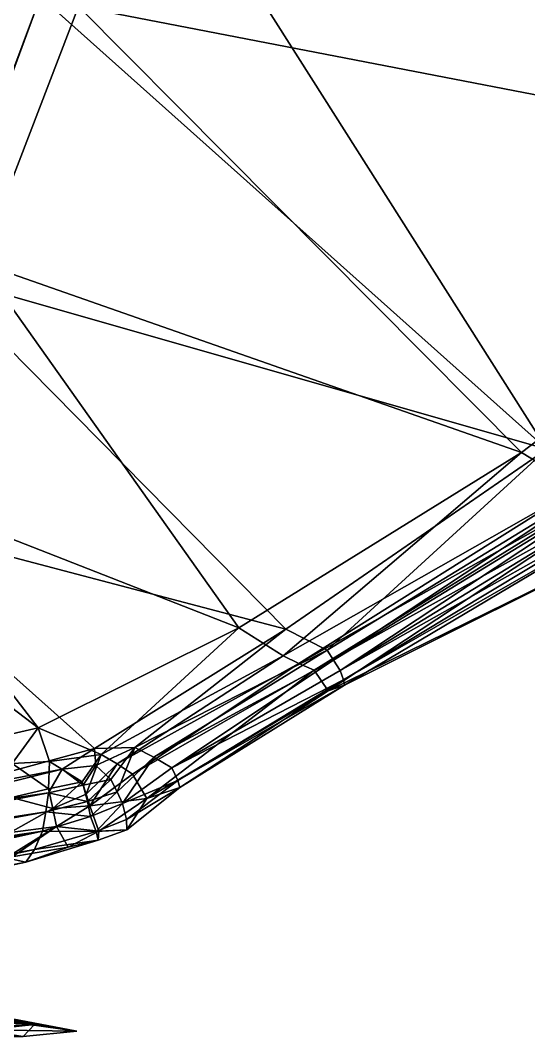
# Model space of a CAD drawing. Extents: x -76 to 76, y -20 to 79.
# Drawn here: x 36.99 to 52.44, y -11.72 to 19.21 of the extents above; entities that cross this region are included whole.
import ezdxf

# ---------------------------------------------------------------- set-up
doc = ezdxf.new("R2010")
doc.units = 0

msp = doc.modelspace()

# ---------------------------------------------------------------- linework, layer by layer
for points in [[(38.318, 33.891, 27.66), (37.218, 28.82, 27.892), (15.587, 16.469, 15.619)], [(38.18, 33.671, 28.048), (38.318, 33.891, 27.66), (15.587, 16.469, 15.619)], [(38.663, 28.748, 28.425), (39.718, 34.005, 27.919), (64.157, 12.135, 26.687)], [(39.718, 34.005, 27.919), (38.761, 19.634, 30.018), (63.71, 14.808, 27.103)], [(39.718, 34.005, 27.919), (71.317, 19.436, 26.398), (64.157, 12.135, 26.687)], [(71.317, 19.436, 26.398), (39.718, 34.005, 27.919), (63.71, 14.808, 27.103)], [(15.343, 16.173, 16.211), (38.18, 33.671, 28.048), (15.587, 16.469, 15.619)], [(15.343, 16.173, 16.211), (16.524, 11.629, 18.231), (38.18, 33.671, 28.048)], [(16.524, 11.629, 18.231), (37.302, 28.852, 28.881), (38.18, 33.671, 28.048)], [(37.218, 28.82, 27.892), (16.631, 12.009, 17.769), (15.587, 16.469, 15.619)], [(16.524, 11.629, 18.231), (35.284, 20.428, 29.246), (37.302, 28.852, 28.881)], [(37.218, 28.82, 27.892), (35.295, 20.646, 28.172), (16.631, 12.009, 17.769)], [(37.602, 19.936, 29.044), (38.663, 28.748, 28.425), (52.988, 6.189, 26.577)], [(38.663, 28.748, 28.425), (64.157, 12.135, 26.687), (52.988, 6.189, 26.577)], [(34.612, 11.842, 27.938), (36.914, 20.358, 27.582), (37.602, 19.936, 29.044)], [(37.602, 19.936, 29.044), (52.988, 6.189, 26.577), (34.431, 11.476, 28.978)], [(34.431, 11.476, 28.978), (34.612, 11.842, 27.938), (37.602, 19.936, 29.044)], [(38.761, 19.634, 30.018), (36.57, 19.978, 30.297), (35.757, 11.846, 29.732)], [(38.761, 19.634, 30.018), (35.757, 11.846, 29.732), (52.216, 6.082, 27.751)], [(63.71, 14.808, 27.103), (38.761, 19.634, 30.018), (52.216, 6.082, 27.751)], [(52.216, 6.082, 27.751), (53.968, 5.016, 27.528), (63.71, 14.808, 27.103)], [(35.757, 11.846, 29.732), (31.566, 5.479, 28.869), (43.632, 0.754, 26.977)], [(52.216, 6.082, 27.751), (35.757, 11.846, 29.732), (43.632, 0.754, 26.977)], [(34.431, 11.476, 28.978), (45.055, 0.722, 26.36), (31.035, 4.407, 27.814)], [(52.988, 6.189, 26.577), (45.055, 0.722, 26.36), (34.431, 11.476, 28.978)], [(46.312, 0.075, 25.244), (45.055, 0.722, 26.36), (52.988, 6.189, 26.577)], [(55.042, 5.413, 25.401), (46.312, 0.075, 25.244), (52.988, 6.189, 26.577)], [(43.632, 0.754, 26.977), (44.978, -0.089, 27.304), (52.216, 6.082, 27.751)], [(44.978, -0.089, 27.304), (53.968, 5.016, 27.528), (52.216, 6.082, 27.751)], [(31.566, 5.479, 28.869), (29.633, 3.735, 28.533), (37.529, -2.277, 26.516)], [(43.632, 0.754, 26.977), (31.566, 5.479, 28.869), (37.529, -2.277, 26.516)], [(46.512, -0.228, 25.22), (46.312, 0.075, 25.244), (55.042, 5.413, 25.401)], [(55.319, 5.159, 25.41), (46.512, -0.228, 25.22), (55.042, 5.413, 25.401)], [(44.978, -0.089, 27.304), (45.455, -0.325, 27.485), (53.968, 5.016, 27.528)], [(45.455, -0.325, 27.485), (54.402, 4.712, 27.675), (53.968, 5.016, 27.528)], [(46.707, -0.534, 25.341), (46.512, -0.228, 25.22), (55.319, 5.159, 25.41)], [(55.606, 4.889, 25.56), (46.707, -0.534, 25.341), (55.319, 5.159, 25.41)], [(45.455, -0.325, 27.485), (45.915, -0.532, 27.565), (54.402, 4.712, 27.675)], [(45.915, -0.532, 27.565), (54.824, 4.431, 27.773), (54.402, 4.712, 27.675)], [(46.707, -0.534, 25.341), (55.606, 4.889, 25.56), (55.765, 4.562, 25.703)], [(31.035, 4.407, 27.814), (39.244, -2.911, 25.368), (23.961, -7.07, 24.795)], [(45.055, 0.722, 26.36), (39.244, -2.911, 25.368), (31.035, 4.407, 27.814)], [(54.824, 4.431, 27.773), (45.915, -0.532, 27.565), (46.343, -1.16, 26.811)], [(55.963, 3.576, 26.803), (54.824, 4.431, 27.773), (46.343, -1.16, 26.811)], [(46.815, -0.826, 25.559), (46.707, -0.534, 25.341), (55.765, 4.562, 25.703)], [(46.815, -0.826, 25.559), (55.765, 4.562, 25.703), (55.849, 4.366, 25.932)], [(46.842, -0.986, 25.874), (46.815, -0.826, 25.559), (55.849, 4.366, 25.932)], [(55.849, 4.366, 25.932), (55.963, 3.576, 26.803), (46.842, -0.986, 25.874)], [(37.529, -2.277, 26.516), (29.633, 3.735, 28.533), (23.38, -5.541, 25.556)], [(55.963, 3.576, 26.803), (46.343, -1.16, 26.811), (46.842, -0.986, 25.874)], [(37.529, -2.277, 26.516), (39.448, -3.086, 27.403), (43.632, 0.754, 26.977)], [(40.466, -2.876, 24.837), (39.244, -2.911, 25.368), (45.055, 0.722, 26.36)], [(39.448, -3.086, 27.403), (44.978, -0.089, 27.304), (43.632, 0.754, 26.977)], [(46.312, 0.075, 25.244), (40.466, -2.876, 24.837), (45.055, 0.722, 26.36)], [(41.043, -3.167, 24.879), (40.466, -2.876, 24.837), (46.312, 0.075, 25.244)], [(46.512, -0.228, 25.22), (41.043, -3.167, 24.879), (46.312, 0.075, 25.244)], [(39.448, -3.086, 27.403), (39.931, -3.377, 27.591), (44.978, -0.089, 27.304)], [(39.931, -3.377, 27.591), (45.455, -0.325, 27.485), (44.978, -0.089, 27.304)], [(41.59, -3.498, 25.13), (41.043, -3.167, 24.879), (46.512, -0.228, 25.22)], [(46.707, -0.534, 25.341), (41.59, -3.498, 25.13), (46.512, -0.228, 25.22)], [(39.931, -3.377, 27.591), (40.403, -3.688, 27.653), (45.455, -0.325, 27.485)], [(40.403, -3.688, 27.653), (45.915, -0.532, 27.565), (45.455, -0.325, 27.485)], [(45.915, -0.532, 27.565), (40.403, -3.688, 27.653), (40.83, -4.43, 26.892)], [(46.343, -1.16, 26.811), (45.915, -0.532, 27.565), (40.83, -4.43, 26.892)], [(41.59, -3.498, 25.13), (46.707, -0.534, 25.341), (46.815, -0.826, 25.559)], [(41.774, -3.88, 25.497), (41.59, -3.498, 25.13), (46.815, -0.826, 25.559)], [(41.774, -3.88, 25.497), (46.815, -0.826, 25.559), (46.842, -0.986, 25.874)], [(46.343, -1.16, 26.811), (40.83, -4.43, 26.892), (41.839, -4.09, 25.995)], [(41.839, -4.09, 25.995), (41.774, -3.88, 25.497), (46.842, -0.986, 25.874)], [(46.842, -0.986, 25.874), (46.343, -1.16, 26.811), (41.839, -4.09, 25.995)], [(36.739, -3.363, 26.444), (37.529, -2.277, 26.516), (23.38, -5.541, 25.556)], [(37.529, -2.277, 26.516), (36.739, -3.363, 26.444), (37.879, -3.307, 26.865)], [(39.448, -3.086, 27.403), (37.529, -2.277, 26.516), (37.879, -3.307, 26.865)], [(39.244, -2.911, 25.368), (38.265, -3.532, 24.768), (23.961, -7.07, 24.795)], [(39.448, -3.086, 27.403), (37.879, -3.307, 26.865), (38.87, -3.915, 27.026)], [(39.285, -3.42, 24.808), (38.265, -3.532, 24.768), (39.244, -2.911, 25.368)], [(38.87, -3.915, 27.026), (38.992, -4.295, 27.144), (39.448, -3.086, 27.403)], [(38.992, -4.295, 27.144), (39.931, -3.377, 27.591), (39.448, -3.086, 27.403)], [(40.466, -2.876, 24.837), (39.285, -3.42, 24.808), (39.244, -2.911, 25.368)], [(39.285, -3.42, 24.808), (40.466, -2.876, 24.837), (39.745, -3.847, 24.962)], [(39.936, -4.225, 25.043), (39.745, -3.847, 24.962), (40.466, -2.876, 24.837)], [(41.043, -3.167, 24.879), (39.936, -4.225, 25.043), (40.466, -2.876, 24.837)], [(36.739, -3.363, 26.444), (36.723, -4.4, 26.692), (37.846, -4.134, 26.834)], [(37.879, -3.307, 26.865), (36.739, -3.363, 26.444), (37.846, -4.134, 26.834)], [(37.879, -3.307, 26.865), (37.846, -4.134, 26.834), (38.87, -3.915, 27.026)], [(38.992, -4.295, 27.144), (39.107, -4.644, 27.192), (39.931, -3.377, 27.591)], [(39.107, -4.644, 27.192), (40.403, -3.688, 27.653), (39.931, -3.377, 27.591)], [(40.093, -4.578, 25.186), (39.936, -4.225, 25.043), (41.043, -3.167, 24.879)], [(41.59, -3.498, 25.13), (40.093, -4.578, 25.186), (41.043, -3.167, 24.879)], [(23.664, -6.334, 24.112), (38.265, -3.532, 24.768), (37.851, -4.249, 24.334)], [(38.265, -3.532, 24.768), (23.664, -6.334, 24.112), (23.961, -7.07, 24.795)], [(37.851, -4.249, 24.334), (38.265, -3.532, 24.768), (38.899, -4.025, 24.66)], [(38.265, -3.532, 24.768), (39.285, -3.42, 24.808), (38.899, -4.025, 24.66)], [(38.899, -4.025, 24.66), (39.285, -3.42, 24.808), (39.745, -3.847, 24.962)], [(40.403, -3.688, 27.653), (39.107, -4.644, 27.192), (40.83, -4.43, 26.892)], [(40.093, -4.578, 25.186), (41.59, -3.498, 25.13), (41.774, -3.88, 25.497)], [(37.846, -4.134, 26.834), (37.978, -4.733, 27.078), (38.87, -3.915, 27.026)], [(37.978, -4.733, 27.078), (38.992, -4.295, 27.144), (38.87, -3.915, 27.026)], [(39.033, -4.52, 24.644), (38.899, -4.025, 24.66), (39.745, -3.847, 24.962)], [(39.936, -4.225, 25.043), (39.033, -4.52, 24.644), (39.745, -3.847, 24.962)], [(40.219, -5.064, 25.453), (40.093, -4.578, 25.186), (41.774, -3.88, 25.497)], [(40.219, -5.064, 25.453), (41.774, -3.88, 25.497), (41.839, -4.09, 25.995)], [(23.455, -7.035, 23.759), (23.664, -6.334, 24.112), (37.851, -4.249, 24.334)], [(23.455, -7.035, 23.759), (37.851, -4.249, 24.334), (37.764, -4.835, 24.483)], [(37.846, -4.134, 26.834), (36.723, -4.4, 26.692), (37.978, -4.733, 27.078)], [(37.764, -4.835, 24.483), (37.851, -4.249, 24.334), (39.033, -4.52, 24.644)], [(37.851, -4.249, 24.334), (38.899, -4.025, 24.66), (39.033, -4.52, 24.644)], [(38.992, -4.295, 27.144), (37.978, -4.733, 27.078), (39.107, -4.644, 27.192)], [(39.127, -4.974, 24.743), (39.033, -4.52, 24.644), (39.936, -4.225, 25.043)], [(40.093, -4.578, 25.186), (39.127, -4.974, 24.743), (39.936, -4.225, 25.043)], [(40.231, -5.382, 25.777), (40.219, -5.064, 25.453), (41.839, -4.09, 25.995)], [(41.839, -4.09, 25.995), (40.83, -4.43, 26.892), (40.231, -5.382, 25.777)], [(36.723, -4.4, 26.692), (36.679, -5.457, 27.087), (37.978, -4.733, 27.078)], [(37.764, -4.835, 24.483), (39.033, -4.52, 24.644), (39.127, -4.974, 24.743)], [(39.107, -4.644, 27.192), (39.379, -5.413, 26.741), (40.83, -4.43, 26.892)], [(39.127, -4.974, 24.743), (40.093, -4.578, 25.186), (39.293, -5.43, 25.166)], [(40.093, -4.578, 25.186), (40.219, -5.064, 25.453), (39.293, -5.43, 25.166)], [(40.83, -4.43, 26.892), (39.379, -5.413, 26.741), (40.231, -5.382, 25.777)], [(23.204, -7.529, 23.914), (23.455, -7.035, 23.759), (37.764, -4.835, 24.483)], [(23.204, -7.529, 23.914), (37.764, -4.835, 24.483), (37.66, -5.419, 24.833)], [(37.978, -4.733, 27.078), (36.679, -5.457, 27.087), (38.088, -5.275, 27.173)], [(37.66, -5.419, 24.833), (37.764, -4.835, 24.483), (39.127, -4.974, 24.743)], [(37.978, -4.733, 27.078), (38.088, -5.275, 27.173), (39.107, -4.644, 27.192)], [(39.107, -4.644, 27.192), (38.088, -5.275, 27.173), (39.379, -5.413, 26.741)], [(37.66, -5.419, 24.833), (39.127, -4.974, 24.743), (39.293, -5.43, 25.166)], [(39.293, -5.43, 25.166), (40.219, -5.064, 25.453), (40.231, -5.382, 25.777)], [(22.937, -8.025, 24.174), (23.204, -7.529, 23.914), (37.66, -5.419, 24.833)], [(22.937, -8.025, 24.174), (37.66, -5.419, 24.833), (23.628, -8.52, 24.463)], [(37.66, -5.419, 24.833), (37.422, -5.972, 25.061), (23.628, -8.52, 24.463)], [(38.088, -5.275, 27.173), (36.585, -6.305, 27.128), (36.565, -6.228, 26.298)], [(38.448, -5.901, 26.552), (38.088, -5.275, 27.173), (36.565, -6.228, 26.298)], [(36.679, -5.457, 27.087), (36.585, -6.305, 27.128), (38.088, -5.275, 27.173)], [(37.422, -5.972, 25.061), (37.66, -5.419, 24.833), (39.293, -5.43, 25.166)], [(37.422, -5.972, 25.061), (39.293, -5.43, 25.166), (39.351, -5.688, 25.742)], [(38.088, -5.275, 27.173), (38.448, -5.901, 26.552), (39.379, -5.413, 26.741)], [(39.379, -5.413, 26.741), (38.448, -5.901, 26.552), (39.351, -5.688, 25.742)], [(39.351, -5.688, 25.742), (39.293, -5.43, 25.166), (40.231, -5.382, 25.777)], [(40.231, -5.382, 25.777), (39.379, -5.413, 26.741), (39.351, -5.688, 25.742)], [(37.154, -6.362, 25.373), (37.422, -5.972, 25.061), (39.351, -5.688, 25.742)], [(39.351, -5.688, 25.742), (38.448, -5.901, 26.552), (37.154, -6.362, 25.373)], [(23.628, -8.52, 24.463), (37.422, -5.972, 25.061), (24.27, -8.854, 24.819)], [(37.422, -5.972, 25.061), (37.154, -6.362, 25.373), (24.27, -8.854, 24.819)], [(38.448, -5.901, 26.552), (36.565, -6.228, 26.298), (37.154, -6.362, 25.373)], [(25.337, -8.847, 26.255), (24.27, -8.854, 24.819), (37.154, -6.362, 25.373)], [(36.565, -6.228, 26.298), (25.337, -8.847, 26.255), (37.154, -6.362, 25.373)], [(30.405, -10.044, 28.356), (37.424, -11.288, 31.338), (29.472, -10.145, 27.811)], [(37.424, -11.288, 31.338), (35.305, -11.175, 30.437), (29.472, -10.145, 27.811)], [(29.971, -9.927, 28.976), (35.08, -10.986, 31.004), (38.703, -11.495, 32.023)], [(30.84, -9.992, 28.876), (29.971, -9.927, 28.976), (38.703, -11.495, 32.023)], [(30.405, -10.044, 28.356), (30.84, -9.992, 28.876), (37.424, -11.288, 31.338)], [(30.84, -9.992, 28.876), (38.703, -11.495, 32.023), (37.424, -11.288, 31.338)], [(35.08, -10.986, 31.004), (35.685, -11.455, 31.323), (38.703, -11.495, 32.023)], [(35.685, -11.455, 31.323), (32.961, -11.38, 30.354), (37.074, -11.652, 31.61)], [(32.961, -11.38, 30.354), (34.781, -11.72, 30.845), (37.074, -11.652, 31.61)], [(34.364, -11.448, 30.113), (35.305, -11.175, 30.437), (37.424, -11.288, 31.338)], [(35.744, -11.477, 30.906), (34.364, -11.448, 30.113), (37.424, -11.288, 31.338)], [(35.744, -11.477, 30.906), (37.424, -11.288, 31.338), (37.074, -11.652, 31.61)], [(37.424, -11.288, 31.338), (38.703, -11.495, 32.023), (37.074, -11.652, 31.61)], [(35.744, -11.477, 30.906), (37.074, -11.652, 31.61), (34.781, -11.72, 30.845)], [(35.685, -11.455, 31.323), (37.074, -11.652, 31.61), (38.703, -11.495, 32.023)]]:
    msp.add_3dface(points)

doc.saveas('drawing.dxf')
